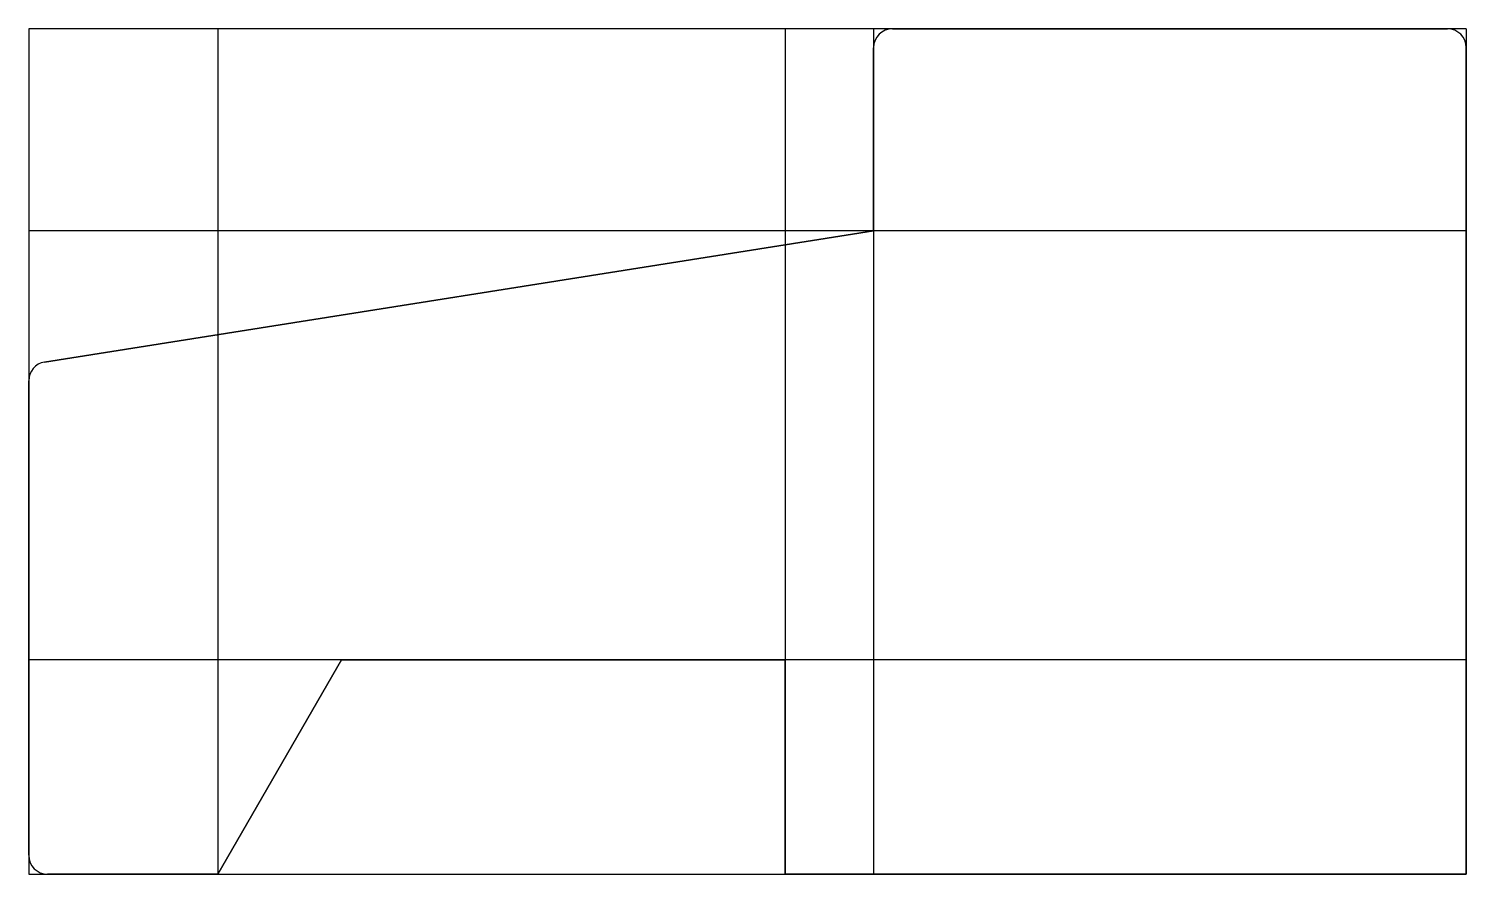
# Model space of a CAD drawing. Extents: x 125 to 239, y -392 to -325.
import ezdxf

# ---------------------------------------------------------------- set-up
doc = ezdxf.new("R2010")
doc.units = 0
doc.layers.get('0').update_dxf_attribs({"linetype": 'CONTINUOUS'})

msp = doc.modelspace()

# ---------------------------------------------------------------- linework, layer by layer
at = {"linetype": 'CONTINUOUS'}
for p, q in [((238.97, -325.11), (124.97, -325.11)), ((124.97, -325.11), (124.97, -392.11)), ((139.97, -325.11), (139.97, -392.11)), ((184.97, -325.11), (184.97, -392.11)), ((191.97, -325.11), (191.97, -392.11)), ((237.47, -325.11), (193.47, -325.11)), ((193.47, -325.11), (237.47, -325.11)), ((238.97, -325.11), (238.97, -392.11)), ((191.97, -326.61), (191.97, -341.11)), ((191.97, -341.11), (191.97, -326.61)), ((238.97, -392.11), (238.97, -326.61)), ((238.97, -326.61), (238.97, -392.11)), ((238.97, -341.11), (124.97, -341.11)), ((191.97, -341.11), (126.23, -351.52)), ((126.23, -351.52), (191.97, -341.11)), ((124.97, -353), (124.97, -390.61)), ((124.97, -390.61), (124.97, -353)), ((238.97, -375.11), (124.97, -375.11)), ((139.97, -392.11), (149.78, -375.11)), ((149.78, -375.11), (139.97, -392.11)), ((149.78, -375.11), (184.97, -375.11)), ((184.97, -375.11), (149.78, -375.11)), ((184.97, -375.11), (184.97, -392.11)), ((184.97, -392.11), (184.97, -375.11)), ((124.97, -392.11), (238.97, -392.11)), ((126.47, -392.11), (139.97, -392.11)), ((139.97, -392.11), (126.47, -392.11)), ((184.97, -392.11), (238.97, -392.11)), ((238.97, -392.11), (184.97, -392.11))]:
    msp.add_line(p, q, dxfattribs=at)
for centre, start, end in [((193.47, -326.61), 90, 180), ((193.47, -326.61), 90, 180), ((237.47, -326.61), 0, 90), ((237.47, -326.61), 0, 90), ((126.47, -353), 99.2069, 179.9742), ((126.47, -353), 99.2069, 179.9742), ((126.47, -390.61), 180, 270), ((126.47, -390.61), 180, 270)]:
    msp.add_arc(centre, 1.5, start, end, dxfattribs=at)

doc.saveas('drawing.dxf')
